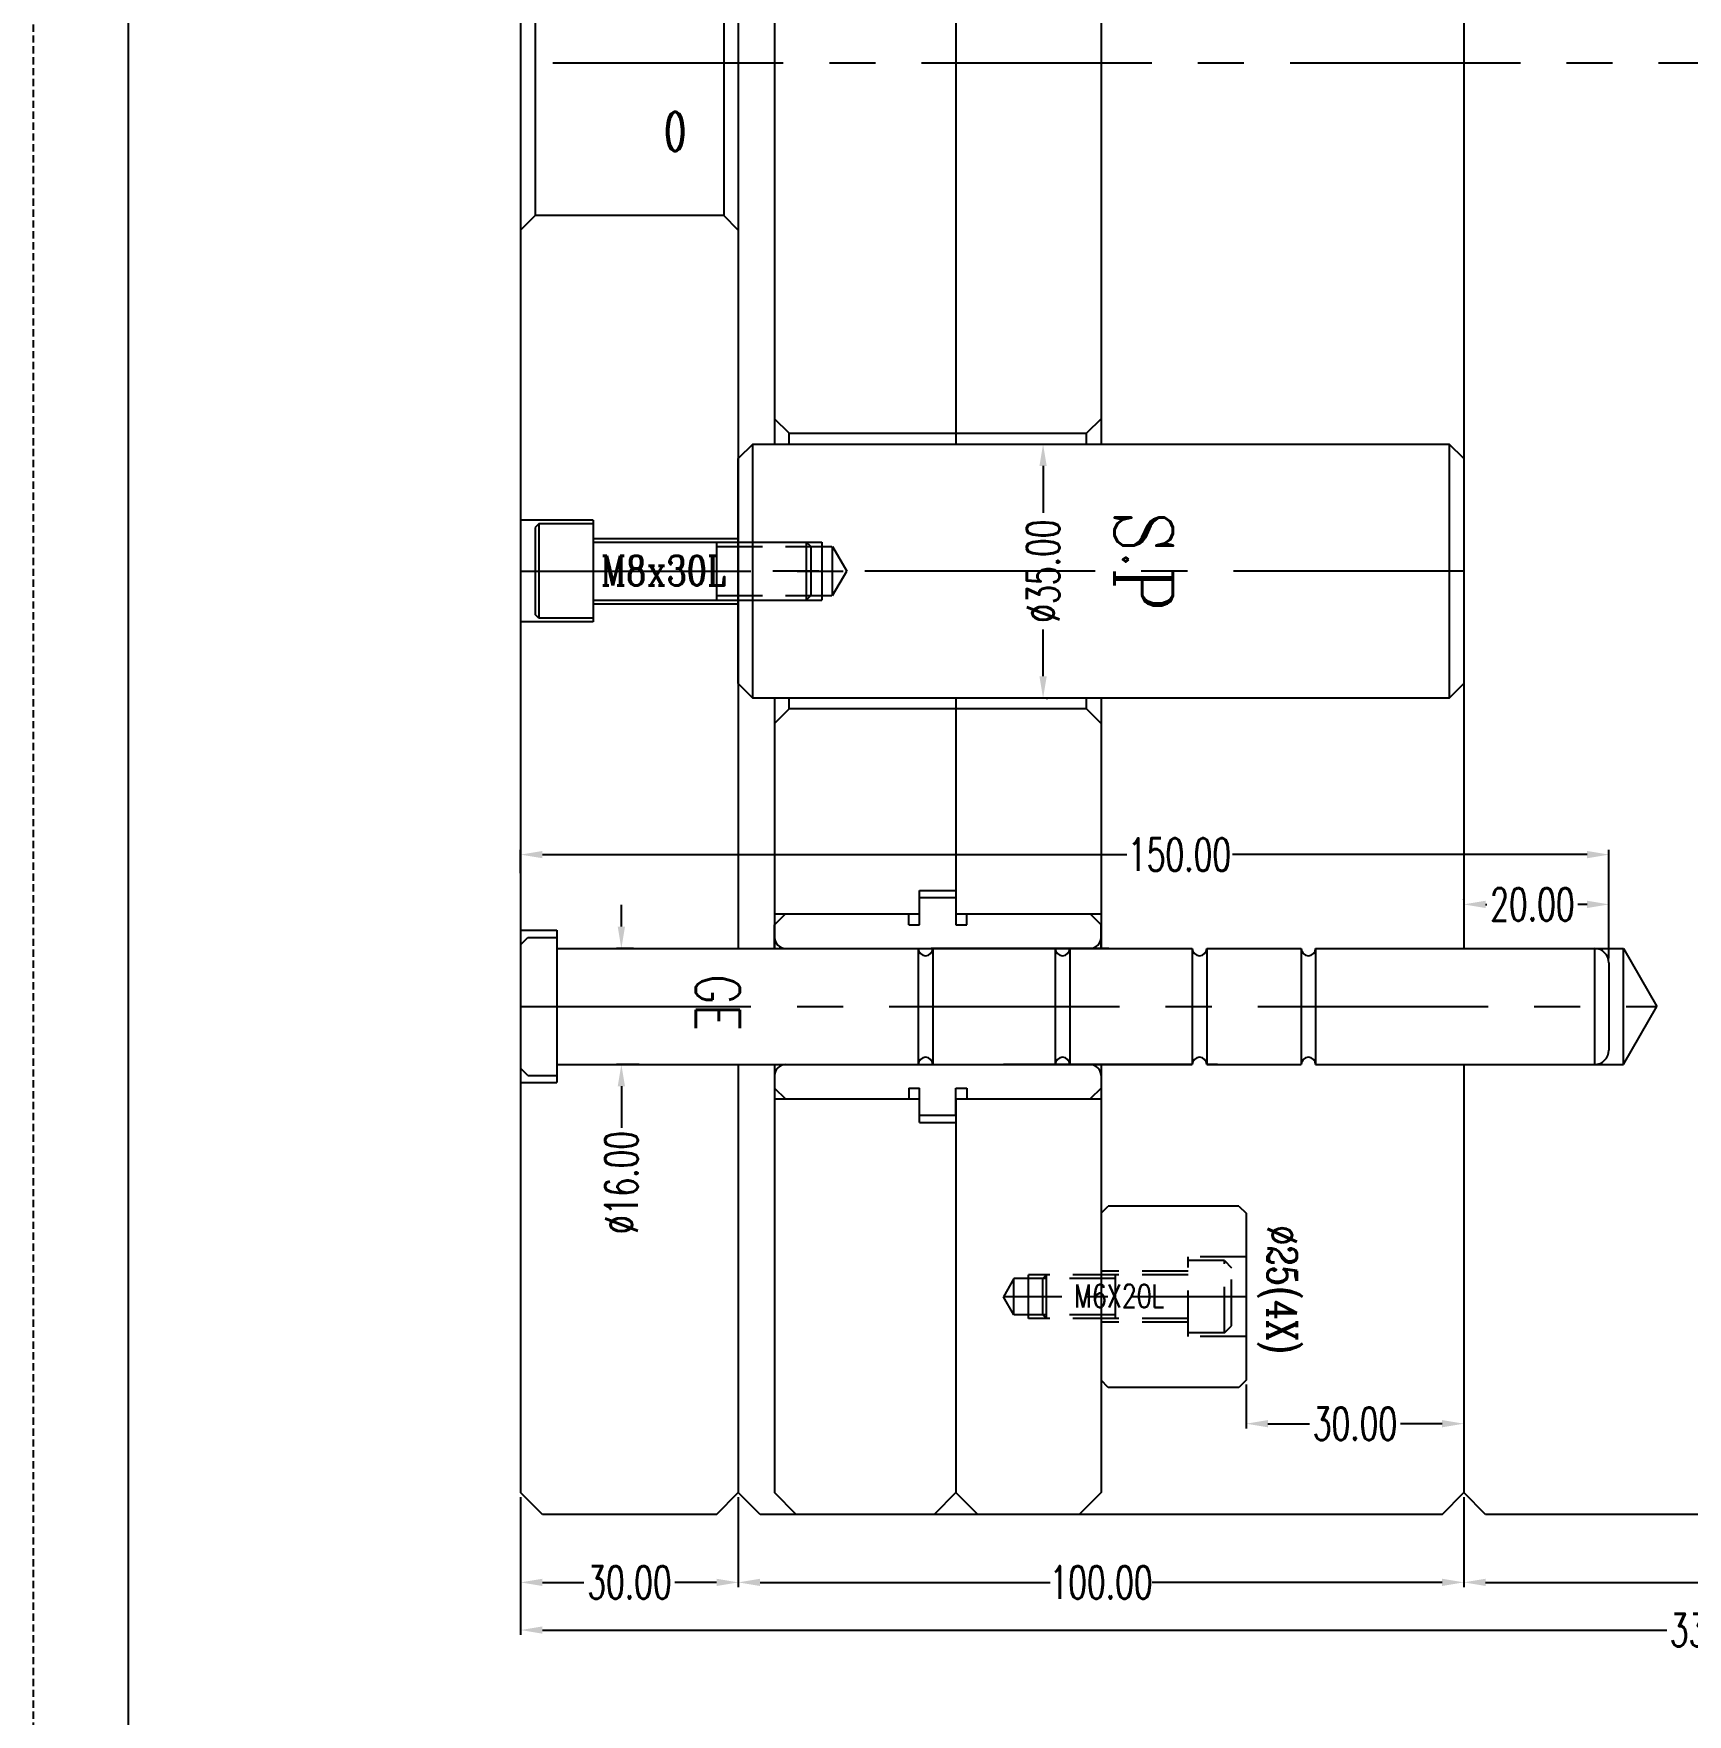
# Model space of a CAD drawing. Header units: inches. Extents: x 169168 to 170394, y -54081 to -53214.
# Drawn here: x 169168.2 to 169396.1, y -53686.1 to -53454.4 of the extents above; entities that cross this region are included whole.
import ezdxf

# ---------------------------------------------------------------- set-up
doc = ezdxf.new("R2010")
doc.units = ezdxf.units.IN
doc.header["$LTSCALE"] = 2
doc.header["$MEASUREMENT"] = 0
doc.header["$PDMODE"] = 3
doc.header["$PDSIZE"] = 0.3125
for name, pattern in [('CENTER', [50.8, 31.75, -6.35, 6.35, -6.35]), ('DASHED', [0.75, 0.5, -0.25]), ('HIDDEN', [9.525, 6.35, -3.175]), ('HIDDEN2', [4.7625, 3.175, -1.5875])]:
    doc.linetypes.add(name, pattern=pattern)
doc.layers.get('0').update_dxf_attribs({"linetype": 'CONTINUOUS'})
doc.layers.get('Defpoints').update_dxf_attribs({"linetype": 'CONTINUOUS'})
for name, color, linetype in [('A', 7, 'CONTINUOUS'), ('GE', 214, 'CONTINUOUS'), ('Layer3', 3, 'CONTINUOUS'), ('SCREW', 52, 'HIDDEN'), ('SP', 3, 'CONTINUOUS')]:
    doc.layers.add(name, color=color, linetype=linetype)
doc.layers.add('dim', color=3, linetype='CONTINUOUS', lineweight=15)
doc.styles.add('ROMANC', font='romanc', dxfattribs={"width": 0.6, "height": 1})
doc.styles.add('ROMANS', font='ROMANS.shx', dxfattribs={"height": 5, "bigfont": 'chineset.shx'})
doc.styles.get("Standard").update_dxf_attribs({"font": 'txt.shx', "width": 0.67})
doc.styles.add('txt', font='txt.shx', dxfattribs={"width": 0.75, "height": 3.2})
doc.dimstyles.new('2.00', dxfattribs={"dimtxt": 4.5, "dimasz": 3, "dimexe": 0.666, "dimexo": 0.626, "dimgap": 1, "dimtad": 0, "dimzin": 0, "dimdsep": 46, "dimtxsty": 'Standard', "dimcen": 0.09, "dimclrd": 3, "dimclre": 3, "dimclrt": 7, "dimazin": 0, "dimtfac": 1, "dimtofl": 0, "dimtmove": 0, "dimatfit": 0, "dimfxl": 0, "dimtolj": 1, "dimtzin": 0, "dimarcsym": 0})

# ---------------------------------------------------------------- blocks, each defined once
blk = doc.blocks.new('*D36910')
at = {"layer": 'Defpoints', "color": 0}
for p in [(169365.32, -53655.5), (169465.32, -53655.5), (169465.32, -53667.87)]:
    blk.add_point(p, dxfattribs=at)
at = {"layer": 'dim', "color": 3, "linetype": 'ByBlock', "lineweight": -2}
for p, q in [((169365.32, -53656.12), (169365.32, -53668.53)), ((169465.32, -53656.12), (169465.32, -53668.53)), ((169368.32, -53667.87), (169408.29, -53667.87)), ((169462.32, -53667.87), (169422.35, -53667.87))]:
    blk.add_line(p, q, dxfattribs=at)
at = {"layer": 'dim', "color": 3, "linetype": 'ByBlock'}
for points in [[(169368.32, -53667.37), (169368.32, -53668.37), (169365.32, -53667.87)], [(169462.32, -53668.37), (169462.32, -53667.37), (169465.32, -53667.87)]]:
    blk.add_solid(points, dxfattribs=at)
at = {"layer": 'dim', "color": 7, "linetype": 'ByBlock', "insert": (169415.32, -53667.87), "char_height": 4.5, "attachment_point": 5}
blk.add_mtext('\\A1;100.00', dxfattribs=at)
blk = doc.blocks.new('*D36911')
at = {"layer": 'Defpoints', "color": 0}
for p in [(169265.32, -53655.5), (169365.32, -53655.5), (169365.32, -53667.87)]:
    blk.add_point(p, dxfattribs=at)
at = {"layer": 'dim', "color": 3, "linetype": 'ByBlock', "lineweight": -2}
for p, q in [((169265.32, -53656.12), (169265.32, -53668.53)), ((169365.32, -53656.12), (169365.32, -53668.53)), ((169268.32, -53667.87), (169308.29, -53667.87)), ((169362.32, -53667.87), (169322.35, -53667.87))]:
    blk.add_line(p, q, dxfattribs=at)
at = {"layer": 'dim', "color": 3, "linetype": 'ByBlock'}
for points in [[(169268.32, -53667.37), (169268.32, -53668.37), (169265.32, -53667.87)], [(169362.32, -53668.37), (169362.32, -53667.37), (169365.32, -53667.87)]]:
    blk.add_solid(points, dxfattribs=at)
at = {"layer": 'dim', "color": 7, "linetype": 'ByBlock', "insert": (169315.32, -53667.87), "char_height": 4.5, "attachment_point": 5}
blk.add_mtext('\\A1;100.00', dxfattribs=at)
blk = doc.blocks.new('*D36912')
at = {"layer": 'Defpoints', "color": 0}
for p in [(169235.32, -53655.5), (169265.32, -53655.5), (169265.32, -53667.87)]:
    blk.add_point(p, dxfattribs=at)
at = {"layer": 'dim', "color": 3, "linetype": 'ByBlock', "lineweight": -2}
for p, q in [((169235.32, -53656.12), (169235.32, -53668.53)), ((169265.32, -53656.12), (169265.32, -53668.53)), ((169238.32, -53667.87), (169244.04, -53667.87)), ((169262.32, -53667.87), (169256.59, -53667.87))]:
    blk.add_line(p, q, dxfattribs=at)
at = {"layer": 'dim', "color": 3, "linetype": 'ByBlock'}
for points in [[(169238.32, -53667.37), (169238.32, -53668.37), (169235.32, -53667.87)], [(169262.32, -53668.37), (169262.32, -53667.37), (169265.32, -53667.87)]]:
    blk.add_solid(points, dxfattribs=at)
at = {"layer": 'dim', "color": 7, "linetype": 'ByBlock', "insert": (169250.32, -53667.87), "char_height": 4.5, "attachment_point": 5}
blk.add_mtext('\\A1;30.00', dxfattribs=at)
blk = doc.blocks.new('*D36913')
at = {"layer": 'Defpoints', "color": 0}
for p in [(169235.32, -53655.5), (169566.32, -53655.5), (169566.32, -53674.44)]:
    blk.add_point(p, dxfattribs=at)
at = {"layer": 'dim', "color": 3, "linetype": 'ByBlock', "lineweight": -2}
for p, q in [((169235.32, -53656.12), (169235.32, -53675.11)), ((169566.32, -53656.12), (169566.32, -53675.11)), ((169238.32, -53674.44), (169393.29, -53674.44)), ((169563.32, -53674.44), (169408.35, -53674.44))]:
    blk.add_line(p, q, dxfattribs=at)
at = {"layer": 'dim', "color": 3, "linetype": 'ByBlock'}
for points in [[(169238.32, -53673.94), (169238.32, -53674.94), (169235.32, -53674.44)], [(169563.32, -53674.94), (169563.32, -53673.94), (169566.32, -53674.44)]]:
    blk.add_solid(points, dxfattribs=at)
at = {"layer": 'dim', "color": 7, "linetype": 'ByBlock', "insert": (169400.82, -53674.44), "char_height": 4.5, "attachment_point": 5}
blk.add_mtext('\\A1;331.00', dxfattribs=at)
blk = doc.blocks.new('*D36939')
at = {"layer": 'Defpoints', "color": 0}
for p in [(169235.32, -53567.57), (169235.32, -53570.77), (169385.32, -53582.5)]:
    blk.add_point(p, dxfattribs=at)
at = {"layer": 'dim', "color": 3, "linetype": 'ByBlock', "lineweight": -2}
for p, q in [((169235.32, -53570.15), (169235.32, -53566.9)), ((169238.32, -53567.57), (169318.86, -53567.57)), ((169382.32, -53567.57), (169333.42, -53567.57)), ((169385.32, -53581.87), (169385.32, -53566.9))]:
    blk.add_line(p, q, dxfattribs=at)
at = {"layer": 'dim', "color": 3, "linetype": 'ByBlock'}
for points in [[(169238.32, -53567.07), (169238.32, -53568.07), (169235.32, -53567.57)], [(169382.32, -53568.07), (169382.32, -53567.07), (169385.32, -53567.57)]]:
    blk.add_solid(points, dxfattribs=at)
at = {"layer": 'dim', "color": 7, "linetype": 'ByBlock', "insert": (169326.14, -53567.57), "char_height": 4.5, "attachment_point": 5}
blk.add_mtext('\\A1;150.00', dxfattribs=at)
blk = doc.blocks.new('*D36940')
at = {"layer": 'Defpoints', "color": 0}
for p in [(169365.32, -53574.43), (169365.32, -53574.43), (169385.32, -53582.5)]:
    blk.add_point(p, dxfattribs=at)
at = {"layer": 'dim', "color": 3, "linetype": 'ByBlock', "lineweight": -2}
for p, q in [((169365.32, -53573.81), (169365.32, -53573.77)), ((169368.32, -53574.43), (169368.5, -53574.43)), ((169382.32, -53574.43), (169381.06, -53574.43)), ((169385.32, -53581.87), (169385.32, -53573.77))]:
    blk.add_line(p, q, dxfattribs=at)
at = {"layer": 'dim', "color": 3, "linetype": 'ByBlock'}
for points in [[(169368.32, -53573.93), (169368.32, -53574.93), (169365.32, -53574.43)], [(169382.32, -53574.93), (169382.32, -53573.93), (169385.32, -53574.43)]]:
    blk.add_solid(points, dxfattribs=at)
at = {"layer": 'dim', "color": 7, "linetype": 'ByBlock', "insert": (169374.78, -53574.43), "char_height": 4.5, "attachment_point": 5}
blk.add_mtext('\\A1;20.00', dxfattribs=at)
blk = doc.blocks.new('*D36941')
at = {"layer": 'Defpoints', "color": 0}
for p in [(169249.2, -53580.5), (169251.52, -53580.5), (169252.29, -53596.5)]:
    blk.add_point(p, dxfattribs=at)
at = {"layer": 'dim', "color": 3, "linetype": 'ByBlock', "lineweight": -2}
for p, q in [((169249.2, -53577.5), (169249.2, -53574.5)), ((169250.89, -53580.5), (169248.53, -53580.5)), ((169251.66, -53596.5), (169248.53, -53596.5)), ((169249.2, -53599.5), (169249.2, -53605.22))]:
    blk.add_line(p, q, dxfattribs=at)
at = {"layer": 'dim', "color": 3, "linetype": 'ByBlock'}
for points in [[(169248.7, -53577.5), (169249.7, -53577.5), (169249.2, -53580.5)], [(169249.7, -53599.5), (169248.7, -53599.5), (169249.2, -53596.5)]]:
    blk.add_solid(points, dxfattribs=at)
at = {"layer": 'dim', "color": 7, "linetype": 'ByBlock', "insert": (169249.2, -53612.76), "char_height": 4.5, "attachment_point": 5, "rotation": 90}
blk.add_mtext('%%c16.00', dxfattribs=at)
blk = doc.blocks.new('*D36946')
at = {"layer": 'Defpoints', "color": 0}
for p in [(169335.32, -53640), (169365.32, -53641.63), (169365.32, -53646)]:
    blk.add_point(p, dxfattribs=at)
at = {"layer": 'dim', "color": 3, "linetype": 'ByBlock', "lineweight": -2}
for p, q in [((169335.32, -53640.62), (169335.32, -53646.67)), ((169365.32, -53642.25), (169365.32, -53646.67)), ((169338.32, -53646), (169344.04, -53646)), ((169362.32, -53646), (169356.59, -53646))]:
    blk.add_line(p, q, dxfattribs=at)
at = {"layer": 'dim', "color": 3, "linetype": 'ByBlock'}
for points in [[(169338.32, -53645.5), (169338.32, -53646.5), (169335.32, -53646)], [(169362.32, -53646.5), (169362.32, -53645.5), (169365.32, -53646)]]:
    blk.add_solid(points, dxfattribs=at)
at = {"layer": 'dim', "color": 7, "linetype": 'ByBlock', "insert": (169350.32, -53646), "char_height": 4.5, "attachment_point": 5}
blk.add_mtext('\\A1;30.00', dxfattribs=at)
blk = doc.blocks.new('*D37797')
at = {"layer": 'Defpoints', "color": 0}
for p in [(169307.13, -53511), (169307.33, -53511), (169307.13, -53546)]:
    blk.add_point(p, dxfattribs=at)
at = {"layer": 'dim', "color": 3, "linetype": 'ByBlock', "lineweight": -2}
for p, q in [((169307.75, -53511), (169308, -53511)), ((169307.33, -53514), (169307.33, -53520.46)), ((169307.33, -53543), (169307.33, -53536.53)), ((169307.75, -53546), (169308, -53546))]:
    blk.add_line(p, q, dxfattribs=at)
at = {"layer": 'dim', "color": 3, "linetype": 'ByBlock'}
for points in [[(169307.83, -53514), (169306.83, -53514), (169307.33, -53511)], [(169306.83, -53543), (169307.83, -53543), (169307.33, -53546)]]:
    blk.add_solid(points, dxfattribs=at)
at = {"layer": 'dim', "color": 7, "linetype": 'ByBlock', "insert": (169307.33, -53528.5), "char_height": 4.5, "attachment_point": 5, "rotation": 90}
blk.add_mtext('%%c35.00', dxfattribs=at)

msp = doc.modelspace()

# ---------------------------------------------------------------- linework, layer by layer
at = {"linetype": 'Continuous'}
for p, q in [((169235.318, -53261.499), (169235.318, -53655.499)), ((169265.318, -53261.499), (169265.318, -53580.499)), ((169270.318, -53312.499), (169270.318, -53510.999)), ((169295.318, -53312.499), (169295.318, -53510.999)), ((169315.318, -53318.499), (169315.318, -53510.999)), ((169365.318, -53318.499), (169365.318, -53580.499)), ((169272.318, -53509.499), (169270.318, -53507.499)), ((169315.318, -53507.499), (169313.318, -53509.499)), ((169272.318, -53509.499), (169313.318, -53509.499)), ((169272.318, -53510.999), (169272.318, -53509.499)), ((169313.318, -53510.999), (169313.318, -53509.499)), ((169245.318, -53521.499), (169235.318, -53521.499)), ((169245.318, -53521.499), (169245.318, -53535.499)), ((169245.318, -53523.999), (169265.318, -53523.999)), ((169245.318, -53532.999), (169265.318, -53532.999)), ((169245.318, -53535.499), (169235.318, -53535.499)), ((169270.318, -53545.999), (169270.318, -53580.499)), ((169272.318, -53547.499), (169272.318, -53545.999)), ((169295.318, -53545.999), (169295.318, -53575.749)), ((169313.318, -53547.499), (169313.318, -53545.999)), ((169315.318, -53545.999), (169315.318, -53580.499)), ((169270.318, -53549.499), (169272.318, -53547.499)), ((169313.318, -53547.499), (169272.318, -53547.499)), ((169313.318, -53547.499), (169315.318, -53549.499)), ((169265.318, -53596.499), (169265.318, -53655.499)), ((169270.318, -53596.499), (169270.318, -53655.499)), ((169315.318, -53596.499), (169315.318, -53655.499)), ((169365.318, -53596.499), (169365.318, -53655.499)), ((169295.318, -53601.249), (169295.318, -53655.499)), ((169238.318, -53658.499), (169235.318, -53655.499)), ((169262.318, -53658.499), (169265.318, -53655.499)), ((169268.318, -53658.499), (169265.318, -53655.499)), ((169273.318, -53658.499), (169270.318, -53655.499)), ((169295.318, -53655.499), (169292.318, -53658.499)), ((169298.318, -53658.499), (169295.318, -53655.499)), ((169315.318, -53655.499), (169312.318, -53658.499)), ((169362.318, -53658.499), (169365.318, -53655.499)), ((169368.318, -53658.499), (169365.318, -53655.499)), ((169262.318, -53658.499), (169238.318, -53658.499)), ((169362.318, -53658.499), (169268.318, -53658.499)), ((169292.318, -53658.499), (169273.318, -53658.499)), ((169312.318, -53658.499), (169298.318, -53658.499)), ((169462.318, -53658.499), (169368.318, -53658.499))]:
    msp.add_line(p, q, dxfattribs=at)
at = {"color": 8, "linetype": 'Continuous'}
for p, q in [((169237.318, -53437.499), (169237.318, -53479.499)), ((169263.318, -53437.499), (169263.318, -53479.499)), ((169235.318, -53481.499), (169237.318, -53479.499)), ((169263.318, -53479.499), (169237.318, -53479.499)), ((169265.318, -53481.499), (169263.318, -53479.499))]:
    msp.add_line(p, q, dxfattribs=at)
at = {"linetype": 'CENTER', "ltscale": 0.5}
msp.add_line((169576.318, -53458.499), (169235.318, -53458.499), dxfattribs=at)
at = {"layer": 'A', "linetype": 'DASHED'}
msp.add_line((169168.186, -54081.164), (169168.186, -53214.244), dxfattribs=at)
at = {"layer": 'A'}
msp.add_line((169181.277, -54068.073), (169181.277, -53227.336), dxfattribs=at)
at = {"layer": 'GE'}
for p, q in [((169290.318, -53577.249), (169290.318, -53572.499)), ((169290.318, -53572.499), (169295.318, -53572.499)), ((169290.318, -53573.499), (169295.318, -53573.499)), ((169290.318, -53573.499), (169295.318, -53573.499)), ((169295.229, -53573.499), (169295.318, -53573.588)), ((169295.318, -53573.499), (169295.318, -53577.249)), ((169270.318, -53577.249), (169271.818, -53575.749)), ((169270.318, -53575.749), (169290.318, -53575.749)), ((169288.818, -53577.249), (169288.818, -53575.749)), ((169295.318, -53575.749), (169315.318, -53575.749)), ((169296.818, -53577.249), (169296.818, -53575.749)), ((169315.318, -53577.249), (169313.818, -53575.749)), ((169235.318, -53579.999), (169236.318, -53578.999)), ((169240.318, -53577.999), (169240.318, -53598.999)), ((169270.318, -53580.499), (169270.318, -53577.249)), ((169288.818, -53577.249), (169290.318, -53577.249)), ((169295.318, -53577.249), (169296.818, -53577.249)), ((169315.318, -53580.499), (169315.318, -53577.249)), ((169235.318, -53579.999), (169235.318, -53596.999)), ((169316.385, -53580.499), (169291.885, -53580.499)), ((169383.318, -53580.499), (169383.318, -53596.499)), ((169387.318, -53580.499), (169391.937, -53588.499)), ((169387.318, -53596.499), (169387.318, -53580.499)), ((169385.318, -53582.499), (169385.318, -53594.499)), ((169387.318, -53596.499), (169391.937, -53588.499)), ((169236.318, -53597.999), (169235.318, -53596.999)), ((169270.318, -53596.499), (169270.318, -53599.749)), ((169327.894, -53596.499), (169301.885, -53596.499)), ((169315.318, -53596.499), (169315.318, -53599.749)), ((169331.385, -53596.499), (169329.894, -53596.499)), ((169270.318, -53599.749), (169271.818, -53601.249)), ((169288.818, -53599.749), (169290.318, -53599.749)), ((169288.818, -53599.749), (169288.818, -53601.249)), ((169290.318, -53604.499), (169290.318, -53599.749)), ((169295.318, -53603.499), (169295.318, -53599.749)), ((169295.318, -53599.749), (169296.818, -53599.749)), ((169296.818, -53599.749), (169296.818, -53601.249)), ((169315.318, -53599.749), (169313.818, -53601.249)), ((169270.318, -53601.249), (169290.318, -53601.249)), ((169295.318, -53601.249), (169315.318, -53601.249)), ((169290.318, -53603.499), (169295.318, -53603.499)), ((169290.318, -53604.499), (169295.318, -53604.499)), ((169295.229, -53603.499), (169295.318, -53603.41))]:
    msp.add_line(p, q, dxfattribs=at)
at = {"layer": 'GE', "linetype": 'Continuous'}
for p, q in [((169235.318, -53577.999), (169240.318, -53577.999)), ((169236.318, -53578.999), (169240.318, -53578.999)), ((169240.318, -53580.499), (169327.894, -53580.499)), ((169290.127, -53580.499), (169290.127, -53596.499)), ((169292.127, -53580.499), (169292.127, -53596.499)), ((169309.01, -53580.499), (169309.01, -53596.499)), ((169311.01, -53580.499), (169311.01, -53596.499)), ((169327.894, -53580.499), (169327.894, -53596.499)), ((169329.894, -53580.499), (169329.894, -53596.499)), ((169329.894, -53580.499), (169342.894, -53580.499)), ((169342.894, -53580.499), (169342.894, -53596.499)), ((169344.894, -53580.499), (169344.894, -53596.499)), ((169344.894, -53580.499), (169387.318, -53580.499)), ((169240.318, -53596.499), (169327.894, -53596.499)), ((169329.894, -53596.499), (169342.894, -53596.499)), ((169344.894, -53596.499), (169387.318, -53596.499)), ((169235.318, -53598.999), (169240.318, -53598.999)), ((169236.318, -53597.999), (169240.318, -53597.999))]:
    msp.add_line(p, q, dxfattribs=at)
at = {"layer": 'GE', "linetype": 'CENTER', "ltscale": 0.5}
msp.add_line((169235.318, -53588.499), (169391.937, -53588.499), dxfattribs=at)
at = {"layer": 'GE'}
for centre, radius, start, end in [((169271.818, -53578.999), 1.5, 180, 270), ((169313.818, -53578.999), 1.5, 270, 0), ((169383.318, -53582.499), 2, 0, 90), ((169383.318, -53594.499), 2, 270, 0), ((169271.818, -53597.999), 1.5, 90, 180), ((169313.818, -53597.999), 1.5, 0, 90)]:
    msp.add_arc(centre, radius, start, end, dxfattribs=at)
at = {"layer": 'GE', "linetype": 'Continuous'}
for centre, start, end in [((169291.127, -53580.499), 180, 0), ((169310.01, -53580.499), 180, 0), ((169328.894, -53580.499), 180, 0), ((169343.894, -53580.499), 180, 0), ((169291.127, -53596.499), 0, 180), ((169310.01, -53596.499), 0, 180), ((169328.894, -53596.499), 0, 180), ((169343.894, -53596.499), 0, 180)]:
    msp.add_arc(centre, 1, start, end, dxfattribs=at)
at = {"layer": 'SCREW', "linetype": 'Continuous'}
for p, q in [((169237.818, -53521.999), (169237.318, -53522.499)), ((169237.318, -53522.499), (169237.318, -53534.499)), ((169237.818, -53521.999), (169237.818, -53534.999)), ((169245.318, -53521.999), (169237.818, -53521.999)), ((169245.318, -53524.499), (169276.818, -53524.499)), ((169262.318, -53524.499), (169262.318, -53532.499)), ((169245.318, -53532.499), (169276.818, -53532.499)), ((169237.818, -53534.999), (169237.318, -53534.499)), ((169245.318, -53534.999), (169237.818, -53534.999))]:
    msp.add_line(p, q, dxfattribs=at)
at = {"layer": 'SCREW', "linetype": 'HIDDEN', "ltscale": 0.5}
for p, q in [((169262.318, -53525.124), (169278.318, -53525.124)), ((169262.318, -53531.874), (169278.318, -53531.874))]:
    msp.add_line(p, q, dxfattribs=at)
at = {"layer": 'SCREW'}
for p, q in [((169274.693, -53524.499), (169274.693, -53532.499)), ((169275.318, -53525.124), (169274.693, -53524.499)), ((169275.318, -53525.124), (169275.318, -53531.874)), ((169276.818, -53524.499), (169276.818, -53532.499)), ((169278.318, -53525.124), (169280.267, -53528.499)), ((169278.318, -53531.874), (169278.318, -53525.124)), ((169278.318, -53531.874), (169280.267, -53528.499)), ((169275.318, -53531.874), (169274.693, -53532.499))]:
    msp.add_line(p, q, dxfattribs=at)
at = {"layer": 'SCREW', "linetype": 'CENTER', "ltscale": 0.5}
msp.add_line((169235.318, -53528.499), (169280.267, -53528.499), dxfattribs=at)
at = {"layer": 'SCREW', "linetype": 'HIDDEN2'}
for p, q in [((169327.318, -53633.999), (169327.318, -53622.999)), ((169335.318, -53622.999), (169327.318, -53622.999)), ((169327.318, -53625.499), (169305.318, -53625.499)), ((169305.318, -53631.499), (169305.318, -53625.499)), ((169307.318, -53625.999), (169307.818, -53625.499)), ((169307.818, -53631.499), (169307.818, -53625.499)), ((169327.318, -53624.999), (169315.318, -53624.999)), ((169317.318, -53631.499), (169317.318, -53625.499)), ((169332.318, -53623.499), (169327.318, -53623.499)), ((169332.318, -53633.499), (169332.318, -53623.499)), ((169332.318, -53623.499), (169333.318, -53624.499)), ((169333.318, -53632.499), (169333.318, -53624.499)), ((169303.318, -53625.999), (169301.875, -53628.499)), ((169303.318, -53630.999), (169303.318, -53625.999)), ((169317.318, -53625.999), (169303.318, -53625.999)), ((169307.318, -53630.999), (169307.318, -53625.999)), ((169303.318, -53630.999), (169301.875, -53628.499)), ((169317.318, -53630.999), (169303.318, -53630.999)), ((169327.318, -53631.499), (169305.318, -53631.499)), ((169307.318, -53630.999), (169307.818, -53631.499)), ((169327.318, -53631.999), (169315.318, -53631.999)), ((169332.318, -53633.499), (169333.318, -53632.499)), ((169332.318, -53633.499), (169327.318, -53633.499)), ((169335.318, -53633.999), (169327.318, -53633.999))]:
    msp.add_line(p, q, dxfattribs=at)
at = {"layer": 'SCREW', "linetype": 'CENTER', "ltscale": 0.25}
msp.add_line((169335.318, -53628.499), (169301.875, -53628.499), dxfattribs=at)
at = {"layer": 'SP', "linetype": 'Continuous'}
for p, q in [((169267.318, -53510.999), (169265.318, -53512.999)), ((169267.318, -53510.999), (169363.318, -53510.999)), ((169267.318, -53545.999), (169267.318, -53510.999)), ((169363.318, -53510.999), (169363.318, -53545.999)), ((169365.318, -53512.999), (169363.318, -53510.999)), ((169265.318, -53543.999), (169265.318, -53512.999)), ((169365.318, -53512.999), (169365.318, -53543.999)), ((169265.318, -53543.999), (169267.318, -53545.999)), ((169363.318, -53545.999), (169365.318, -53543.999)), ((169363.318, -53545.999), (169267.318, -53545.999))]:
    msp.add_line(p, q, dxfattribs=at)
at = {"layer": 'SP', "linetype": 'CENTER', "ltscale": 0.5}
msp.add_line((169365.318, -53528.499), (169265.318, -53528.499), dxfattribs=at)
at = {"layer": 'SP', "color": 145}
for p, q in [((169315.318, -53616.999), (169316.318, -53615.999)), ((169334.318, -53615.999), (169316.318, -53615.999)), ((169334.318, -53615.999), (169335.318, -53616.999)), ((169315.318, -53616.999), (169315.318, -53639.999)), ((169335.318, -53616.999), (169335.318, -53639.999)), ((169316.318, -53640.999), (169315.318, -53639.999)), ((169334.318, -53640.999), (169316.318, -53640.999)), ((169335.318, -53639.999), (169334.318, -53640.999))]:
    msp.add_line(p, q, dxfattribs=at)

# ---------------------------------------------------------------- texts
at = {"color": 8, "linetype": 'Continuous', "style": 'ROMANC', "width": 0.6}
msp.add_text('O', height=5.4, dxfattribs=at).set_placement((169255.092, -53470.617))
at = {"layer": 'dim', "style": 'ROMANC', "width": 0.8}
msp.add_text('M8x30L', height=4.0648, dxfattribs=at).set_placement((169246.374, -53530.467))
at = {"layer": 'dim', "linetype": 'ByBlock', "style": 'ROMANC', "width": 0.8}
msp.add_text('%%C25(4X)', height=4.0648, rotation=270, dxfattribs=at).set_placement((169338.257, -53618.644))
at = {"layer": 'GE', "lineweight": 13, "style": 'ROMANS', "width": 0.75}
msp.add_text('GE', height=6.0798, rotation=270, dxfattribs=at).set_placement((169259.445, -53584.076))
at = {"layer": 'Layer3', "style": 'ROMANC', "width": 0.8}
msp.add_text('S.P', height=8.0383, rotation=270, dxfattribs=at).set_placement((169317.182, -53520.302))
at = {"layer": 'Layer3', "style": 'txt', "width": 0.75}
msp.add_text('M6X20L', height=3.2, dxfattribs=at).set_placement((169311.598, -53630.006))

# ---------------------------------------------------------------- dimensions: what is measured, and where the dimension line sits
at = {"layer": 'dim', "linetype": 'ByBlock'}
for base, p1, p2, angle, picture, middle in [((169307.331, -53510.999), (169307.129, -53545.999), (169307.129, -53510.999), 90, '*D37797', (169307.331, -53528.499)), ((169249.2, -53580.499), (169252.288, -53596.499), (169251.516, -53580.499), 270, '*D36941', (169249.2, -53612.757))]:
    dim = msp.add_linear_dim(base=base, p1=p1, p2=p2, angle=angle, text='%%c<>', dimstyle='2.00', dxfattribs=at)
    dim.commit()
    dim.dimension.update_dxf_attribs({"geometry": picture, "text_midpoint": middle, "dimtype": 160})
for base, p2, picture, middle in [((169235.318, -53567.569), (169235.318, -53570.773), '*D36939', (169326.14, -53567.569)), ((169365.318, -53574.434), (169365.318, -53574.434), '*D36940', (169374.781, -53574.434))]:
    dim = msp.add_linear_dim(base=base, p1=(169385.318, -53582.499), p2=p2, dimstyle='2.00', dxfattribs=at)
    dim.commit()
    dim.dimension.update_dxf_attribs({"geometry": picture, "text_midpoint": middle, "dimtype": 160})
for base, p1, p2, picture, middle in [((169365.318, -53646.002), (169335.318, -53639.999), (169365.318, -53641.629), '*D36946', (169350.318, -53646.002)), ((169265.318, -53667.865), (169235.318, -53655.499), (169265.318, -53655.499), '*D36912', (169250.318, -53667.865)), ((169566.318, -53674.443), (169235.318, -53655.499), (169566.318, -53655.499), '*D36913', (169400.818, -53674.443)), ((169365.318, -53667.865), (169265.318, -53655.499), (169365.318, -53655.499), '*D36911', (169315.318, -53667.865)), ((169465.318, -53667.865), (169365.318, -53655.499), (169465.318, -53655.499), '*D36910', (169415.318, -53667.865))]:
    dim = msp.add_linear_dim(base=base, p1=p1, p2=p2, dimstyle='2.00', dxfattribs=at)
    dim.commit()
    dim.dimension.update_dxf_attribs({"geometry": picture, "text_midpoint": middle})

doc.saveas('drawing.dxf')
